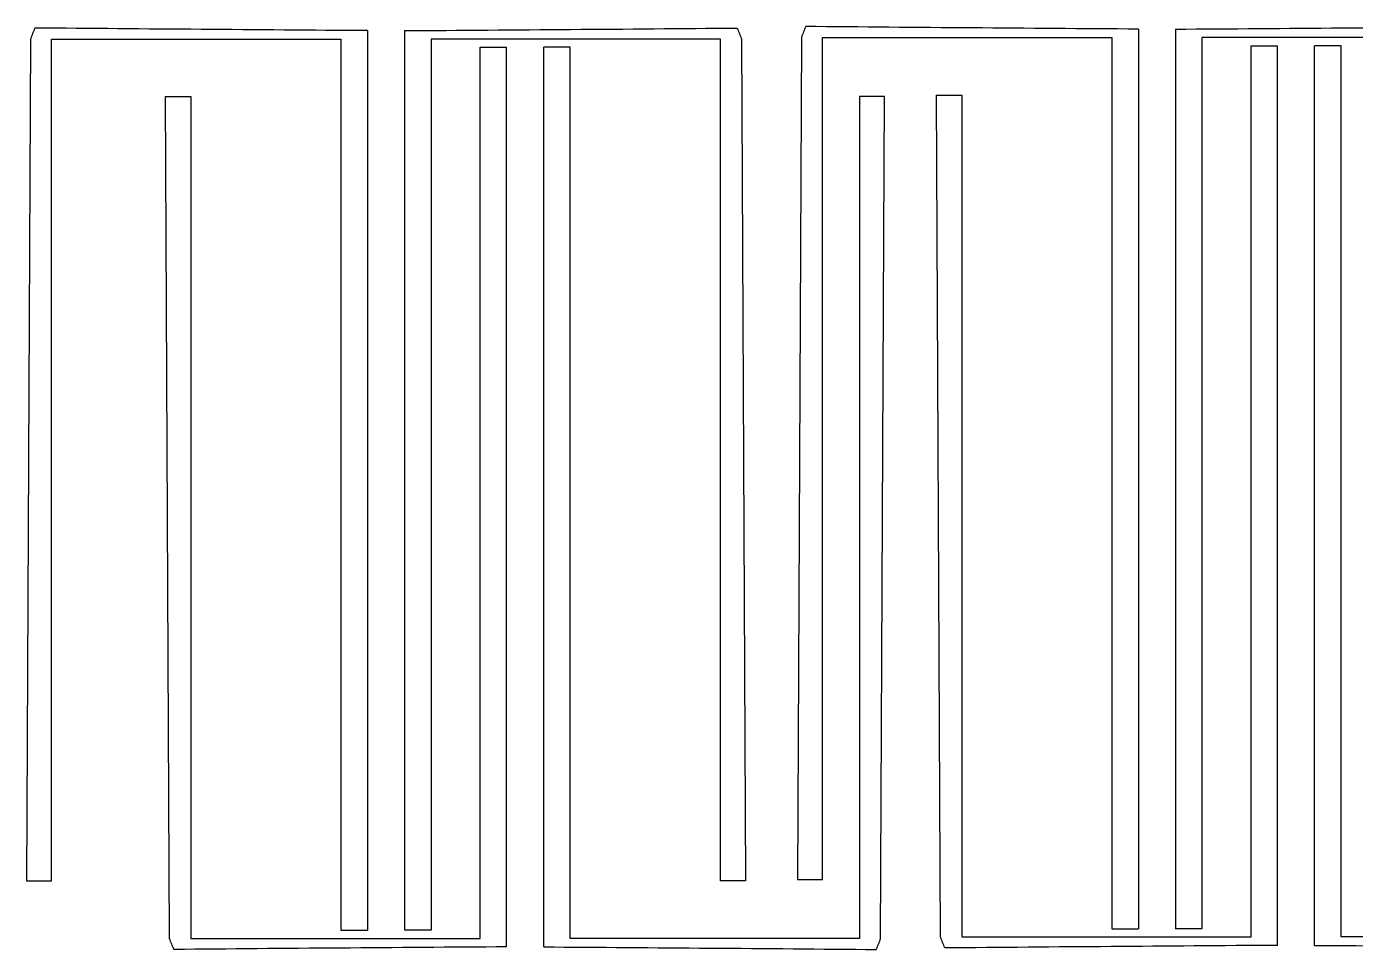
# Model space of a CAD drawing. Extents: x -303 to 288, y -142 to 145.
# Drawn here: x -66.3 to 109.4, y 21.9 to 144 of the extents above; entities that cross this region are included whole.
import ezdxf

# ---------------------------------------------------------------- set-up
doc = ezdxf.new("R2010")
doc.units = 0
doc.header["$MEASUREMENT"] = 0
doc.layers.add('LAYER_1', color=7, linetype='CONTINUOUS')

msp = doc.modelspace()

# ---------------------------------------------------------------- linework, layer by layer
at = {"layer": 'LAYER_1', "color": 1}
for points in [[(-21.2506, 143.416), (-35.924, 143.516), (-50.5776, 143.636), (-65.231, 143.756), (-65.231, 143.756), (-65.4422, 143.2812), (-65.6268, 142.8062), (-65.8114, 142.3314), (-65.8114, 142.3314), (-65.8114, 142.3314), (-66.3314, 30.9526), (-66.3314, 30.9526)], [(-16.337, 143.416), (-1.6636, 143.516), (12.99, 143.636), (27.6434, 143.756), (27.6434, 143.756), (27.8546, 143.2812), (28.0392, 142.8062), (28.2238, 142.3314), (28.2238, 142.3314), (28.2238, 142.3314), (28.7438, 30.9526), (28.7438, 30.9526)], [(80.7101, 143.6142), (66.0367, 143.7142), (51.3831, 143.8342), (36.7297, 143.9542), (36.7297, 143.9542), (36.5185, 143.4794), (36.3339, 143.0044), (36.1493, 142.5296), (36.1493, 142.5296), (36.1493, 142.5296), (35.6293, 31.1508), (35.6293, 31.1508)], [(85.6237, 143.6142), (100.2971, 143.7142), (114.9507, 143.8342), (129.6041, 143.9542), (129.6041, 143.9542), (129.8153, 143.4794), (129.9999, 143.0044), (130.1845, 142.5296), (130.1845, 142.5296), (130.1845, 142.5296), (130.7045, 31.1508), (130.7045, 31.1508)], [(-2.8551, 22.2226), (-17.5285, 22.1226), (-32.1821, 22.0026), (-46.8355, 21.8826), (-46.8355, 21.8826), (-47.0467, 22.3574), (-47.2313, 22.8324), (-47.4159, 23.3072), (-47.4159, 23.3072), (-47.4159, 23.3072), (-47.9359, 134.686), (-47.9359, 134.686)], [(2.0585, 22.2226), (16.7319, 22.1226), (31.3855, 22.0026), (46.0389, 21.8826), (46.0389, 21.8826), (46.2501, 22.3574), (46.4347, 22.8324), (46.6193, 23.3072), (46.6193, 23.3072), (46.6193, 23.3072), (47.1393, 134.686), (47.1393, 134.686)], [(99.1056, 22.4208), (84.4322, 22.3208), (69.7786, 22.2008), (55.1252, 22.0808), (55.1252, 22.0808), (54.914, 22.5556), (54.7294, 23.0306), (54.5448, 23.5054), (54.5448, 23.5054), (54.5448, 23.5054), (54.0248, 134.8842), (54.0248, 134.8842)], [(104.0192, 22.4208), (118.6926, 22.3208), (133.3462, 22.2008), (147.9996, 22.0808), (147.9996, 22.0808), (148.2108, 22.5556), (148.3954, 23.0306), (148.58, 23.5054), (148.58, 23.5054), (148.58, 23.5054), (149.1, 134.8842), (149.1, 134.8842)]]:
    msp.add_open_spline(points, degree=3, knots=[0, 0, 0, 0, 0.25, 0.25, 0.25, 0.25, 0.5, 0.5, 0.5, 0.5, 1, 1, 1, 1], dxfattribs=at)
for points in [[(-21.2506, 143.416), (-21.2506, 143.416), (-21.2506, 24.4228), (-21.2506, 24.4228)], [(-16.337, 143.416), (-16.337, 143.416), (-16.337, 24.4228), (-16.337, 24.4228)], [(38.9459, 31.1506), (38.9459, 31.1506), (38.9459, 142.4882), (38.9459, 142.4882)], [(38.9459, 142.4882), (38.9459, 142.4882), (77.2123, 142.4882), (77.2123, 142.4882)], [(77.2123, 142.4882), (77.2123, 142.4882), (77.2123, 24.621), (77.2123, 24.621)], [(80.7101, 143.6142), (80.7101, 143.6142), (80.7101, 24.621), (80.7101, 24.621)], [(85.6237, 143.6142), (85.6237, 143.6142), (85.6237, 24.621), (85.6237, 24.621)], [(89.1215, 142.4882), (89.1215, 142.4882), (89.1215, 24.621), (89.1215, 24.621)], [(127.3879, 142.4882), (127.3879, 142.4882), (89.1215, 142.4882), (89.1215, 142.4882)], [(-63.0148, 30.9524), (-63.0148, 30.9524), (-63.0148, 142.29), (-63.0148, 142.29)], [(-63.0148, 142.29), (-63.0148, 142.29), (-24.7484, 142.29), (-24.7484, 142.29)], [(-24.7484, 142.29), (-24.7484, 142.29), (-24.7484, 24.4228), (-24.7484, 24.4228)], [(-12.8392, 142.29), (-12.8392, 142.29), (-12.8392, 24.4228), (-12.8392, 24.4228)], [(25.4272, 142.29), (25.4272, 142.29), (-12.8392, 142.29), (-12.8392, 142.29)], [(-6.3529, 23.3486), (-6.3529, 23.3486), (-6.3529, 141.2158), (-6.3529, 141.2158)], [(-6.3529, 141.2158), (-6.3529, 141.2158), (-2.8551, 141.2158), (-2.8551, 141.2158)], [(-2.8551, 22.2226), (-2.8551, 22.2226), (-2.8551, 141.2158), (-2.8551, 141.2158)], [(2.0585, 22.2226), (2.0585, 22.2226), (2.0585, 141.2158), (2.0585, 141.2158)], [(5.5563, 141.2158), (5.5563, 141.2158), (2.0585, 141.2158), (2.0585, 141.2158)], [(5.5563, 23.3486), (5.5563, 23.3486), (5.5563, 141.2158), (5.5563, 141.2158)], [(25.4272, 30.9524), (25.4272, 30.9524), (25.4272, 142.29), (25.4272, 142.29)], [(95.6078, 23.5468), (95.6078, 23.5468), (95.6078, 141.414), (95.6078, 141.414)], [(95.6078, 141.414), (95.6078, 141.414), (99.1056, 141.414), (99.1056, 141.414)], [(99.1056, 22.4208), (99.1056, 22.4208), (99.1056, 141.414), (99.1056, 141.414)], [(104.0192, 22.4208), (104.0192, 22.4208), (104.0192, 141.414), (104.0192, 141.414)], [(107.517, 141.414), (107.517, 141.414), (104.0192, 141.414), (104.0192, 141.414)], [(107.517, 23.5468), (107.517, 23.5468), (107.517, 141.414), (107.517, 141.414)], [(-47.9359, 134.6862), (-47.9359, 134.6862), (-44.6193, 134.6862), (-44.6193, 134.6862)], [(-44.6193, 134.6862), (-44.6193, 134.6862), (-44.6193, 23.3486), (-44.6193, 23.3486)], [(43.8227, 134.6862), (43.8227, 134.6862), (43.8227, 23.3486), (43.8227, 23.3486)], [(47.1393, 134.6862), (47.1393, 134.6862), (43.8227, 134.6862), (43.8227, 134.6862)], [(54.0248, 134.8844), (54.0248, 134.8844), (57.3414, 134.8844), (57.3414, 134.8844)], [(57.3414, 134.8844), (57.3414, 134.8844), (57.3414, 23.5468), (57.3414, 23.5468)], [(-66.3314, 30.9524), (-66.3314, 30.9524), (-63.0148, 30.9524), (-63.0148, 30.9524)], [(28.7438, 30.9524), (28.7438, 30.9524), (25.4272, 30.9524), (25.4272, 30.9524)], [(35.6293, 31.1506), (35.6293, 31.1506), (38.9459, 31.1506), (38.9459, 31.1506)], [(77.2123, 24.621), (77.2123, 24.621), (80.7101, 24.621), (80.7101, 24.621)], [(89.1215, 24.621), (89.1215, 24.621), (85.6237, 24.621), (85.6237, 24.621)], [(-44.6193, 23.3486), (-44.6193, 23.3486), (-6.3529, 23.3486), (-6.3529, 23.3486)], [(-24.7484, 24.4228), (-24.7484, 24.4228), (-21.2506, 24.4228), (-21.2506, 24.4228)], [(-12.8392, 24.4228), (-12.8392, 24.4228), (-16.337, 24.4228), (-16.337, 24.4228)], [(43.8227, 23.3486), (43.8227, 23.3486), (5.5563, 23.3486), (5.5563, 23.3486)], [(57.3414, 23.5468), (57.3414, 23.5468), (95.6078, 23.5468), (95.6078, 23.5468)], [(145.7834, 23.5468), (145.7834, 23.5468), (107.517, 23.5468), (107.517, 23.5468)]]:
    msp.add_open_spline(points, degree=3, dxfattribs=at)

doc.saveas('drawing.dxf')
